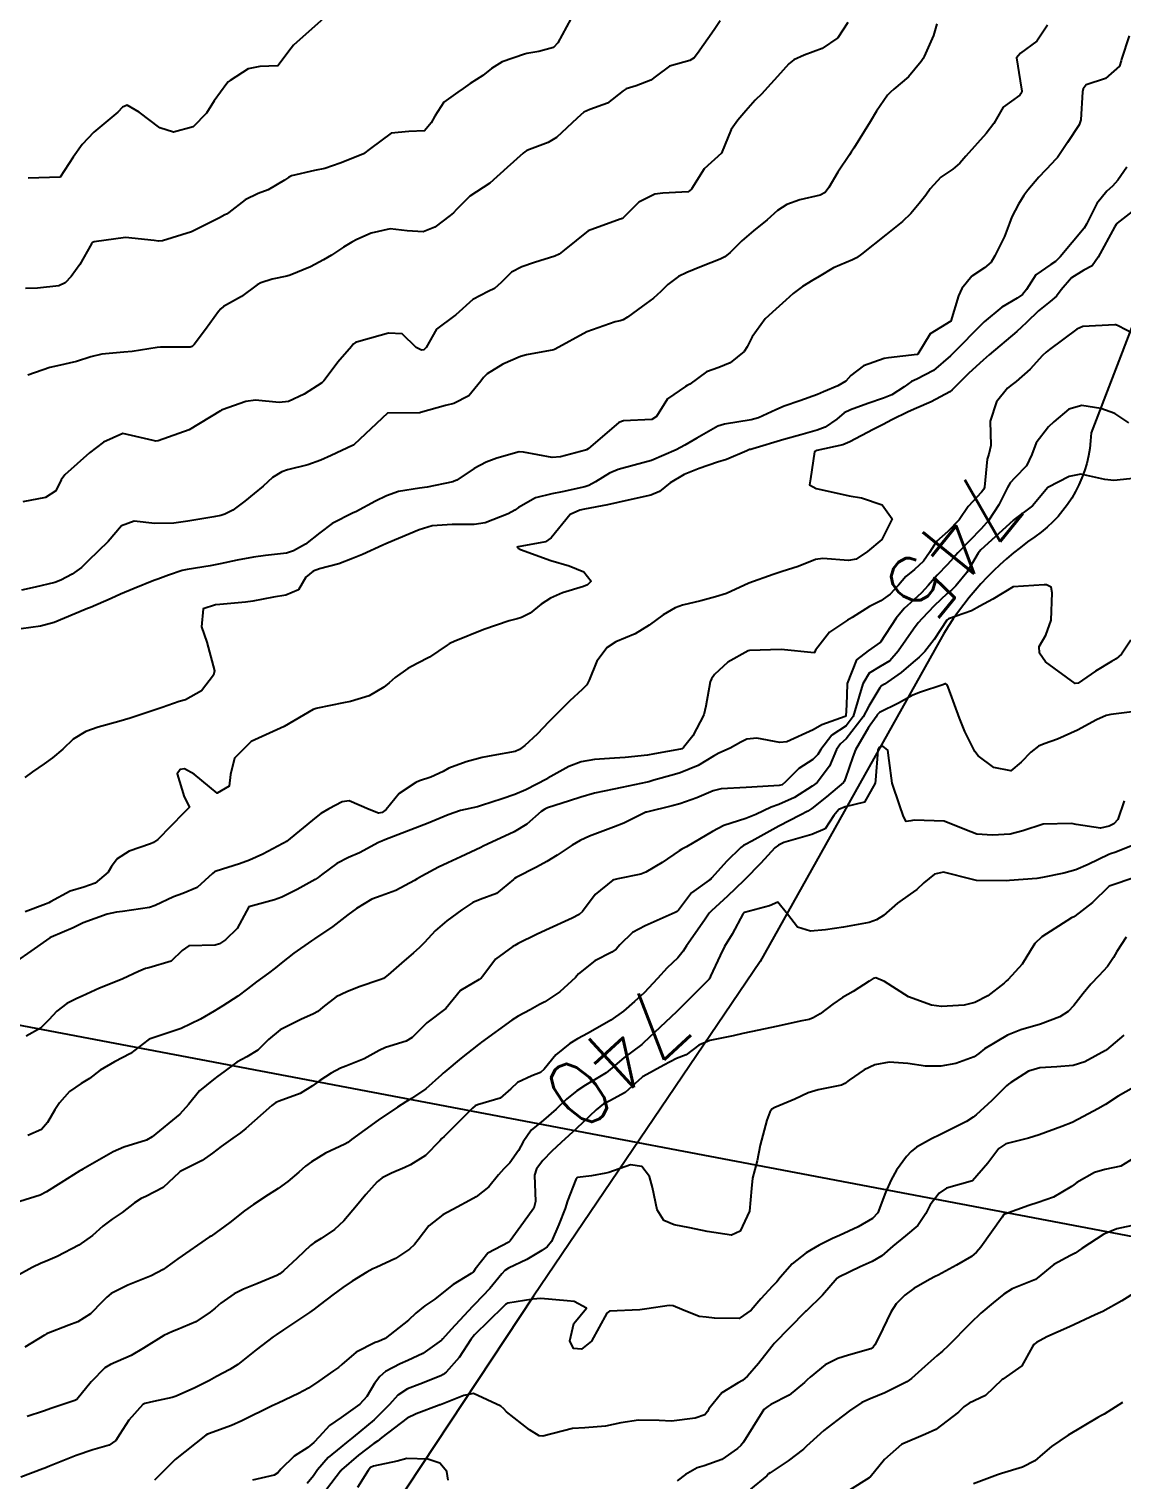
# Model space of a CAD drawing. Header units: metres. Extents: x 318500 to 325275, y 7408834 to 7428799.
# Drawn here: x 319879.1 to 319945.3, y 7411871.8 to 7411959.6 of the extents above; entities that cross this region are included whole.
import ezdxf
from ezdxf.enums import TextEntityAlignment as Align

# ---------------------------------------------------------------- set-up
doc = ezdxf.new("R2010")
doc.units = ezdxf.units.M
doc.header["$MEASUREMENT"] = 0
doc.linetypes.add('CONTINUO', pattern=[0])
for name, color, linetype in [('Cotas', 45, 'Continuous'), ('Curvas de Nivel 1m', 11, 'Continuous'), ('Curvas de Nivel 5m', 15, 'Continuous'), ('TEXTO', 45, 'Continuous'), ('Vias Secundárias', 230, 'Continuous')]:
    doc.layers.add(name, color=color, linetype=linetype)
doc.styles.add('Style-STANDARD', font='STANDARD.shx')

msp = doc.modelspace()

# ---------------------------------------------------------------- linework, layer by layer
at = {"layer": 'Curvas de Nivel 1m', "flags": 128}
for points, elevation in [([(319934.069, 7411959.921), (319933.865, 7411959.201), (319933.312, 7411957.928), (319933.248, 7411957.809), (319933.125, 7411957.626), (319932.354, 7411956.698), (319931.477, 7411955.954), (319931.271, 7411955.784), (319931.094, 7411955.592), (319930.425, 7411954.625), (319930.047, 7411953.975), (319929.054, 7411952.389), (319928.892, 7411952.152), (319928.78, 7411951.993), (319928.09, 7411950.944), (319927.532, 7411950.005), (319927.307, 7411949.716), (319927.013, 7411949.543), (319925.782, 7411949.255), (319925.004, 7411948.977), (319924.431, 7411948.616), (319923.802, 7411948.058), (319922.983, 7411947.389), (319922.269, 7411946.786), (319921.565, 7411946.084), (319921.238, 7411945.815), (319920.964, 7411945.679), (319919.831, 7411945.232), (319918.951, 7411944.873), (319918.444, 7411944.631), (319917.79, 7411944.137), (319917.364, 7411943.713), (319916.927, 7411943.307), (319916.257, 7411942.819), (319915.362, 7411942.165), (319915.084, 7411941.992), (319914.908, 7411941.936), (319914.611, 7411941.879), (319912.901, 7411941.283), (319910.967, 7411940.229), (319910.921, 7411940.199), (319910.889, 7411940.181), (319909.249, 7411939.882), (319908.883, 7411939.786), (319907.816, 7411939.326), (319906.867, 7411938.725), (319906.633, 7411938.513), (319906.468, 7411938.286), (319905.744, 7411937.399), (319904.84, 7411936.944), (319904.34, 7411936.812), (319902.831, 7411936.383), (319902.788, 7411936.373), (319900.83, 7411936.36), (319898.811, 7411934.448), (319898.777, 7411934.424), (319898.709, 7411934.391), (319897.414, 7411933.791), (319896.797, 7411933.511), (319895.999, 7411933.215), (319894.787, 7411932.912), (319894.429, 7411932.801), (319893.873, 7411932.454), (319893.296, 7411931.938), (319892.765, 7411931.492), (319892.2, 7411931.034), (319891.471, 7411930.483), (319890.994, 7411930.241), (319890.747, 7411930.161), (319890.317, 7411930.068), (319888.743, 7411929.817), (319887.902, 7411929.693), (319886.741, 7411929.676), (319885.499, 7411929.806), (319884.74, 7411929.527), (319883.917, 7411928.582), (319883.313, 7411927.999), (319882.712, 7411927.421), (319882.304, 7411927.009), (319881.742, 7411926.614), (319881.067, 7411926.252), (319880.692, 7411926.093), (319879.5, 7411925.83), (319878.685, 7411925.64)], 751), ([(319928.68, 7411959.995), (319928.075, 7411959.066), (319927.134, 7411958.431), (319926.042, 7411958.026), (319925.415, 7411957.746), (319925.122, 7411957.501), (319924.428, 7411956.733), (319923.827, 7411956.059), (319923.48, 7411955.678), (319923.088, 7411955.293), (319922.512, 7411954.642), (319922.022, 7411954.08), (319921.629, 7411953.519), (319921.05, 7411952.09), (319920.001, 7411951.14), (319919.343, 7411950.115), (319919.225, 7411949.909), (319919.014, 7411949.753), (319917.482, 7411949.674), (319917.012, 7411949.61), (319916.041, 7411949.123), (319915.081, 7411948.169), (319915.025, 7411948.135), (319914.989, 7411948.12), (319914.916, 7411948.098), (319912.982, 7411947.384), (319911.513, 7411946.222), (319911.219, 7411945.973), (319910.964, 7411945.852), (319909.731, 7411945.469), (319908.954, 7411945.201), (319908.332, 7411944.877), (319907.716, 7411944.268), (319907.307, 7411943.902), (319906.931, 7411943.709), (319905.99, 7411943.228), (319904.967, 7411942.309), (319904.91, 7411942.264), (319903.791, 7411941.431), (319903.162, 7411940.327), (319903.03, 7411940.187), (319902.888, 7411940.17), (319902.569, 7411940.335), (319901.709, 7411941.159), (319900.898, 7411941.193), (319899.245, 7411940.736), (319898.892, 7411940.619), (319898.762, 7411940.521), (319898.646, 7411940.392), (319897.829, 7411939.447), (319897.051, 7411938.408), (319896.969, 7411938.299), (319896.857, 7411938.19), (319895.778, 7411937.494), (319894.839, 7411937.062), (319894.284, 7411937.003), (319892.84, 7411937.13), (319892.248, 7411937.067), (319890.831, 7411936.547), (319890.793, 7411936.528), (319890.732, 7411936.491), (319888.818, 7411935.335), (319886.945, 7411934.682), (319886.811, 7411934.657), (319886.659, 7411934.704), (319884.816, 7411935.125), (319883.64, 7411934.588), (319882.8, 7411933.955), (319881.299, 7411932.622), (319881.092, 7411932.308), (319880.765, 7411931.659), (319880.14, 7411931.255), (319878.755, 7411930.981)], 752), ([(319911.929, 7411960.218), (319911.135, 7411958.759), (319910.883, 7411958.482), (319909.981, 7411958.241), (319909.261, 7411958.116), (319909.128, 7411958.088), (319907.767, 7411957.624), (319907.114, 7411957.211), (319906.599, 7411956.796), (319905.822, 7411956.299), (319905.4, 7411956.001), (319905.092, 7411955.787), (319904.229, 7411955.173), (319903.691, 7411954.324), (319903.468, 7411953.924), (319903.061, 7411953.437), (319902.12, 7411953.404), (319901.059, 7411953.299), (319899.804, 7411952.379), (319899.373, 7411952.057), (319899.043, 7411951.905), (319897.956, 7411951.481), (319897.031, 7411951.163), (319896.406, 7411951.043), (319895.024, 7411950.713), (319894.844, 7411950.621), (319894.596, 7411950.446), (319893.606, 7411949.867), (319893.008, 7411949.645), (319892.225, 7411949.254), (319891.238, 7411948.488), (319891.083, 7411948.395), (319890.989, 7411948.354), (319890.663, 7411948.171), (319888.978, 7411947.335), (319887.206, 7411946.78), (319886.972, 7411946.763), (319886.718, 7411946.807), (319884.974, 7411946.991), (319883.084, 7411946.712), (319882.971, 7411946.671), (319882.92, 7411946.601), (319882.213, 7411945.349), (319881.693, 7411944.619), (319881.321, 7411944.237), (319880.932, 7411944.064), (319879.655, 7411943.917), (319878.929, 7411943.891)], 754), ([(319920.965, 7411960.093), (319920.6, 7411959.554), (319919.598, 7411958.113), (319919.387, 7411957.855), (319919.124, 7411957.701), (319917.897, 7411957.36), (319917.109, 7411956.771), (319916.762, 7411956.496), (319915.87, 7411956.162), (319915.282, 7411955.983), (319915.095, 7411955.856), (319914.147, 7411955.121), (319913.078, 7411954.732), (319912.713, 7411954.568), (319912.31, 7411954.211), (319911.058, 7411953.028), (319910.559, 7411952.73), (319909.267, 7411952.248), (319909.13, 7411952.168), (319909.048, 7411952.089), (319908.079, 7411951.22), (319907.02, 7411950.28), (319905.816, 7411949.489), (319904.995, 7411948.675), (319904.821, 7411948.483), (319904.628, 7411948.314), (319903.7, 7411947.605), (319902.98, 7411947.322), (319902.026, 7411947.39), (319900.981, 7411947.498), (319899.843, 7411947.241), (319898.975, 7411946.863), (319898.662, 7411946.704), (319898.174, 7411946.398), (319897.45, 7411945.918), (319896.958, 7411945.636), (319896.16, 7411945.213), (319894.944, 7411944.706), (319894.735, 7411944.652), (319893.851, 7411944.456), (319893.157, 7411944.246), (319892.935, 7411944.117), (319891.992, 7411943.411), (319890.915, 7411942.809), (319890.736, 7411942.669), (319890.594, 7411942.495), (319889.81, 7411941.417), (319889.135, 7411940.516), (319889.013, 7411940.393), (319888.887, 7411940.338), (319887.093, 7411940.341), (319886.887, 7411940.326), (319885.374, 7411940.074), (319884.882, 7411940.041), (319883.551, 7411939.918), (319882.877, 7411939.755), (319882.012, 7411939.474), (319880.869, 7411939.21), (319880.39, 7411939.112), (319879.066, 7411938.648)], 753), ([(319945.716, 7411959.192), (319945.244, 7411957.769), (319945.221, 7411957.676), (319945.124, 7411957.354), (319944.287, 7411956.608), (319943.106, 7411956.233), (319942.925, 7411955.981), (319942.889, 7411955.803), (319942.777, 7411954.102), (319942.684, 7411953.806), (319941.982, 7411952.739), (319941.367, 7411951.825), (319941.219, 7411951.655), (319941.045, 7411951.481), (319940.245, 7411950.625), (319939.586, 7411949.844), (319939.346, 7411949.516), (319939.007, 7411949.003), (319938.612, 7411948.239), (319938.478, 7411947.858), (319938.157, 7411947.037), (319937.588, 7411945.871), (319937.355, 7411945.483), (319936.959, 7411945.142), (319936.192, 7411944.651), (319935.592, 7411943.9), (319935.375, 7411943.462), (319934.922, 7411941.91), (319933.671, 7411941.153), (319932.924, 7411939.93), (319932.909, 7411939.911), (319932.89, 7411939.904), (319931.138, 7411939.705), (319930.885, 7411939.654), (319929.633, 7411939.224), (319928.87, 7411938.634), (319928.572, 7411938.286), (319928.079, 7411937.998), (319927.22, 7411937.641), (319926.852, 7411937.49), (319925.777, 7411937.095), (319924.841, 7411936.778), (319924.327, 7411936.558), (319923.287, 7411936.063), (319922.829, 7411935.945), (319921.219, 7411935.693), (319920.825, 7411935.558), (319919.541, 7411934.833), (319918.813, 7411934.416), (319918.296, 7411934.128), (319916.8, 7411933.492), (319915.762, 7411933.194), (319914.791, 7411932.936), (319914.254, 7411932.712), (319913.421, 7411932.19), (319913.004, 7411931.969), (319912.776, 7411931.902), (319911.403, 7411931.588), (319910.769, 7411931.471), (319909.78, 7411931.224), (319908.756, 7411930.65), (319908.525, 7411930.482), (319908.135, 7411930.259), (319906.744, 7411929.717), (319906.065, 7411929.612), (319904.743, 7411929.619), (319903.531, 7411929.533), (319902.74, 7411929.299), (319900.873, 7411928.5), (319900.731, 7411928.443), (319900.55, 7411928.363), (319899.307, 7411927.795), (319898.717, 7411927.546), (319897.885, 7411927.225), (319896.708, 7411926.926), (319896.326, 7411926.795), (319895.886, 7411926.422), (319895.451, 7411925.666), (319894.683, 7411925.331), (319893.926, 7411925.207), (319892.678, 7411924.979), (319892.235, 7411924.917), (319890.674, 7411924.772), (319890.424, 7411924.744), (319889.671, 7411924.505), (319889.567, 7411923.415), (319889.904, 7411922.501), (319890.356, 7411920.762), (319890.307, 7411920.495), (319889.569, 7411919.542), (319888.597, 7411919.008), (319888.226, 7411918.895), (319887.197, 7411918.541), (319886.588, 7411918.326), (319885.263, 7411917.884), (319884.581, 7411917.683), (319883.327, 7411917.338), (319882.575, 7411917.082), (319881.803, 7411916.612), (319881.175, 7411916.006), (319880.553, 7411915.487), (319880.053, 7411915.127), (319879.355, 7411914.642), (319878.875, 7411914.307)], 749), ([(319945.577, 7411951.23), (319945.03, 7411950.448), (319944.706, 7411950.093), (319944.361, 7411949.78), (319943.748, 7411949.05), (319943.131, 7411947.798), (319942.987, 7411947.539), (319941.54, 7411945.821), (319941.252, 7411945.54), (319940.963, 7411945.343), (319940.068, 7411944.724), (319939.496, 7411943.844), (319939.255, 7411943.527), (319938.932, 7411943.306), (319938.011, 7411942.776), (319936.933, 7411941.88), (319936.91, 7411941.854), (319934.973, 7411939.909), (319934.934, 7411939.865), (319934.889, 7411939.826), (319933.86, 7411938.936), (319932.867, 7411938.406), (319932.541, 7411938.259), (319932.086, 7411937.942), (319931.343, 7411937.463), (319930.849, 7411937.256), (319929.889, 7411936.93), (319928.838, 7411936.547), (319928.467, 7411936.363), (319928.012, 7411935.998), (319927.318, 7411935.513), (319926.823, 7411935.321), (319925.839, 7411935.044), (319924.817, 7411934.761), (319922.939, 7411934.196), (319922.811, 7411934.162), (319922.739, 7411934.143), (319922.571, 7411934.072), (319921.338, 7411933.548), (319920.799, 7411933.378), (319919.699, 7411933.011), (319918.788, 7411932.634), (319917.935, 7411932.133), (319917.296, 7411931.618), (319916.769, 7411931.387), (319915.765, 7411931.16), (319914.762, 7411930.953), (319914.136, 7411930.803), (319912.755, 7411930.542), (319912.477, 7411930.481), (319911.882, 7411930.213), (319910.736, 7411928.807), (319910.397, 7411928.57), (319908.73, 7411928.266), (319908.674, 7411928.251), (319908.729, 7411928.176), (319908.87, 7411928.107), (319910.718, 7411927.443), (319911.815, 7411927.112), (319912.708, 7411926.751), (319913.154, 7411926.193), (319912.937, 7411925.956), (319912.695, 7411925.855), (319911.429, 7411925.479), (319910.684, 7411925.154), (319910.128, 7411924.786), (319909.453, 7411924.242), (319908.931, 7411923.984), (319908.667, 7411923.91), (319908.184, 7411923.776), (319906.66, 7411923.266), (319904.873, 7411922.528), (319904.651, 7411922.43), (319904.569, 7411922.392), (319904.448, 7411922.312), (319903.372, 7411921.589), (319902.633, 7411921.195), (319902.07, 7411920.897), (319901.298, 7411920.35), (319900.934, 7411920.037), (319900.611, 7411919.766), (319899.727, 7411919.249), (319898.598, 7411918.904), (319898.177, 7411918.813), (319896.591, 7411918.502), (319896.518, 7411918.484), (319896.337, 7411918.414), (319894.579, 7411917.39), (319892.57, 7411916.47), (319891.571, 7411915.464), (319891.324, 7411914.482), (319891.241, 7411913.771), (319890.523, 7411913.353), (319889.126, 7411914.511), (319888.545, 7411914.834), (319888.277, 7411914.791), (319888.096, 7411914.527), (319888.519, 7411913.132), (319888.843, 7411912.515), (319888.506, 7411912.16), (319886.93, 7411910.543), (319886.674, 7411910.36), (319886.486, 7411910.289), (319885.196, 7411909.846), (319884.472, 7411909.383), (319884.122, 7411908.918), (319883.923, 7411908.578), (319883.137, 7411907.902), (319882.446, 7411907.671), (319881.628, 7411907.427), (319880.432, 7411906.767), (319880.344, 7411906.718), (319880.132, 7411906.633), (319878.904, 7411906.163)], 748), ([(319946.07, 7411948.694), (319944.991, 7411947.853), (319944.944, 7411947.817), (319944.916, 7411947.771), (319944.816, 7411947.6), (319943.844, 7411945.787), (319943.479, 7411945.276), (319942.958, 7411944.997), (319942.217, 7411944.545), (319941.599, 7411943.82), (319941.32, 7411943.438), (319940.929, 7411943.106), (319940.219, 7411942.539), (319939.497, 7411941.844), (319939.201, 7411941.553), (319938.905, 7411941.303), (319937.229, 7411939.875), (319937.053, 7411939.712), (319936.885, 7411939.566), (319935.998, 7411938.768), (319935.15, 7411937.906), (319935.008, 7411937.757), (319934.856, 7411937.641), (319933.738, 7411937.03), (319932.841, 7411936.651), (319932.336, 7411936.439), (319931.346, 7411935.952), (319930.827, 7411935.67), (319930.224, 7411935.369), (319928.816, 7411934.608), (319928.378, 7411934.43), (319926.811, 7411934.084), (319926.673, 7411934.012), (319926.429, 7411932.372), (319926.366, 7411932.016), (319926.777, 7411931.798), (319927.046, 7411931.738), (319928.771, 7411931.358), (319929.521, 7411931.227), (319930.763, 7411930.797), (319931.373, 7411929.951), (319930.737, 7411928.7), (319929.87, 7411927.973), (319929.185, 7411927.522), (319928.722, 7411927.432), (319927.166, 7411927.563), (319926.722, 7411927.488), (319925.68, 7411927.061), (319924.711, 7411926.767), (319924.175, 7411926.581), (319922.7, 7411926.07), (319921.337, 7411925.437), (319920.687, 7411925.233), (319919.784, 7411925.003), (319918.679, 7411924.723), (319918.242, 7411924.561), (319917.514, 7411924.137), (319916.664, 7411923.519), (319915.813, 7411923.004), (319914.653, 7411922.508), (319914.118, 7411922.178), (319913.487, 7411921.337), (319913.038, 7411920.194), (319912.901, 7411919.91), (319912.611, 7411919.631), (319911.864, 7411918.948), (319911.134, 7411918.222), (319910.584, 7411917.665), (319909.885, 7411916.929), (319909.137, 7411916.244), (319908.813, 7411916), (319908.564, 7411915.881), (319907.194, 7411915.637), (319906.558, 7411915.508), (319905.596, 7411915.253), (319904.548, 7411914.864), (319904.189, 7411914.67), (319903.454, 7411914.321), (319902.774, 7411914.09), (319902.535, 7411913.998), (319901.539, 7411913.33), (319900.749, 7411912.356), (319900.508, 7411912.188), (319900.292, 7411912.147), (319899.724, 7411912.372), (319898.518, 7411912.896), (319898.086, 7411912.824), (319897.282, 7411912.402), (319896.797, 7411912.117), (319896.505, 7411911.893), (319894.719, 7411910.437), (319894.577, 7411910.351), (319894.488, 7411910.303), (319893.277, 7411909.659), (319892.472, 7411909.299), (319891.867, 7411909.078), (319890.462, 7411908.639), (319890.358, 7411908.595), (319890.23, 7411908.493), (319889.32, 7411907.634), (319888.441, 7411907.278), (319887.881, 7411907.086), (319886.778, 7411906.545), (319886.429, 7411906.429), (319884.799, 7411906.193), (319884.426, 7411906.145), (319883.871, 7411906.028), (319882.413, 7411905.496), (319881.812, 7411905.206), (319880.479, 7411904.629), (319880.4, 7411904.592), (319879.249, 7411903.784), (319878.385, 7411903.178)], 747), ([(319946.899, 7411940.665), (319945.048, 7411941.63), (319944.909, 7411941.695), (319944.842, 7411941.704), (319942.908, 7411941.592), (319942.543, 7411941.442), (319940.894, 7411940.211), (319940.685, 7411940.039), (319940.475, 7411939.834), (319939.71, 7411939.009), (319938.866, 7411938.277), (319938.629, 7411938.088), (319938.356, 7411937.858), (319937.678, 7411937.037), (319937.304, 7411935.873), (319937.342, 7411934.399), (319937.209, 7411933.874), (319937.121, 7411933.56), (319936.949, 7411931.877), (319936.907, 7411931.749), (319936.775, 7411931.566), (319935.96, 7411930.694), (319935.433, 7411929.9), (319934.743, 7411929.184), (319934.059, 7411928.594), (319933.626, 7411927.921), (319933.257, 7411927.39), (319932.714, 7411926.882), (319932.19, 7411926.456), (319931.749, 7411925.944), (319931.247, 7411925.397), (319930.686, 7411924.994), (319929.994, 7411924.657), (319928.939, 7411923.986), (319928.668, 7411923.817), (319927.574, 7411923.088), (319926.737, 7411922.009), (319926.71, 7411921.948), (319926.648, 7411921.851), (319924.65, 7411922.04), (319922.726, 7411921.992), (319922.649, 7411921.972), (319921.433, 7411921.287), (319920.627, 7411920.53), (319920.443, 7411920.272), (319920.357, 7411920.094), (319920.086, 7411918.609), (319919.977, 7411918.099), (319919.3, 7411916.832), (319918.735, 7411916.118), (319918.648, 7411916.04), (319918.568, 7411916.01), (319916.983, 7411915.725), (319916.563, 7411915.662), (319915.203, 7411915.521), (319914.559, 7411915.467), (319913.363, 7411915.383), (319912.556, 7411915.246), (319911.8, 7411914.963), (319910.54, 7411914.26), (319910.524, 7411914.246), (319910.494, 7411914.23), (319909.209, 7411913.564), (319908.525, 7411913.263), (319907.772, 7411913.011), (319906.515, 7411912.597), (319906.27, 7411912.528), (319905.241, 7411912.299), (319904.507, 7411912.048), (319903.297, 7411911.527), (319902.499, 7411911.226), (319900.664, 7411910.53), (319900.491, 7411910.456), (319900.283, 7411910.363), (319899.126, 7411909.735), (319898.476, 7411909.467), (319897.764, 7411909.104), (319896.831, 7411908.406), (319896.627, 7411908.239), (319896.456, 7411908.121), (319895.36, 7411907.513), (319894.439, 7411907.06), (319893.988, 7411906.895), (319892.43, 7411906.47), (319891.724, 7411905.169), (319891.017, 7411904.484), (319890.654, 7411904.24), (319890.405, 7411904.159), (319888.814, 7411904.104), (319888.4, 7411903.833), (319887.737, 7411903.182), (319886.384, 7411902.789), (319886.191, 7411902.744), (319885.76, 7411902.556), (319884.823, 7411902.115), (319884.37, 7411901.929), (319883.399, 7411901.55), (319882.357, 7411901.076), (319882.036, 7411900.923), (319881.435, 7411900.614), (319880.813, 7411900.153), (319880.335, 7411899.636), (319879.833, 7411899.129), (319878.963, 7411898.644)], 746), ([(319946.127, 7411932.42), (319944.788, 7411932.278), (319944.228, 7411932.339), (319942.793, 7411932.667), (319942.08, 7411932.522), (319940.78, 7411931.858), (319939.858, 7411930.745), (319938.751, 7411929.912), (319938.723, 7411929.878), (319938.698, 7411929.851), (319936.732, 7411928.087), (319936.568, 7411927.882), (319935.888, 7411926.716), (319935.23, 7411925.902), (319934.955, 7411925.647), (319934.693, 7411925.431), (319933.901, 7411924.699), (319933.177, 7411923.925), (319932.942, 7411923.652), (319932.663, 7411923.278), (319931.74, 7411921.944), (319931.23, 7411921.362), (319930.636, 7411921.014), (319929.983, 7411920.617), (319929.595, 7411919.975), (319929.363, 7411919.224), (319929.008, 7411917.984), (319928.584, 7411917.43), (319927.722, 7411916.855), (319927.042, 7411916.005), (319926.877, 7411915.695), (319926.561, 7411915.385), (319925.723, 7411914.852), (319924.918, 7411914.034), (319924.713, 7411913.862), (319924.537, 7411913.811), (319922.881, 7411913.719), (319922.534, 7411913.692), (319921.012, 7411913.606), (319920.531, 7411913.502), (319919.552, 7411913.077), (319918.519, 7411912.708), (319918.063, 7411912.581), (319916.511, 7411912.207), (319916.468, 7411912.193), (319916.341, 7411912.152), (319915.125, 7411911.542), (319914.501, 7411911.29), (319913.048, 7411910.744), (319912.493, 7411910.494), (319912.012, 7411910.207), (319911.1, 7411909.601), (319910.475, 7411909.215), (319909.841, 7411908.865), (319908.612, 7411908.248), (319908.518, 7411908.19), (319908.458, 7411908.127), (319907.426, 7411907.284), (319906.439, 7411906.911), (319905.991, 7411906.733), (319905.322, 7411906.297), (319904.423, 7411905.621), (319903.717, 7411905.017), (319903.073, 7411904.323), (319902.747, 7411903.984), (319902.4, 7411903.683), (319901.678, 7411903.054), (319900.867, 7411902.353), (319900.591, 7411902.143), (319900.375, 7411902.055), (319899.122, 7411901.626), (319898.364, 7411901.335), (319897.721, 7411901.035), (319896.921, 7411900.404), (319896.617, 7411900.138), (319896.346, 7411899.99), (319895.58, 7411899.659), (319894.336, 7411899.019), (319893.632, 7411898.45), (319892.973, 7411897.808), (319892.314, 7411897.388), (319891.719, 7411897.065), (319890.924, 7411896.484), (319890.568, 7411896.215), (319890.293, 7411896.032), (319889.458, 7411895.327), (319888.786, 7411894.512), (319888.264, 7411893.926), (319886.585, 7411892.545), (319886.238, 7411892.357), (319884.879, 7411891.918), (319884.231, 7411891.653), (319882.388, 7411890.597), (319882.288, 7411890.53), (319882.218, 7411890.487), (319881.055, 7411889.769), (319880.199, 7411889.219), (319879.802, 7411889.028), (319878.583, 7411888.646)], 744), ([(319945.811, 7411922.606), (319945.245, 7411921.764), (319944.932, 7411921.481), (319944.643, 7411921.322), (319943.683, 7411920.735), (319942.623, 7411920.01), (319942.445, 7411919.98), (319940.642, 7411921.297), (319940.278, 7411921.834), (319940.255, 7411922.233), (319940.661, 7411922.92), (319940.99, 7411923.825), (319941.045, 7411925.475), (319940.991, 7411925.826), (319940.702, 7411925.955), (319940.575, 7411925.958), (319938.7, 7411925.85), (319937.463, 7411925.094), (319936.682, 7411924.675), (319936.171, 7411924.394), (319934.781, 7411923.908), (319934.669, 7411923.823), (319933.919, 7411922.656), (319933.347, 7411921.923), (319932.996, 7411921.575), (319932.64, 7411921.281), (319931.908, 7411920.664), (319930.903, 7411919.956), (319930.729, 7411919.848), (319930.617, 7411919.731), (319929.951, 7411918.619), (319929.622, 7411917.975), (319928.576, 7411916.632), (319928.235, 7411916.331), (319928, 7411915.996), (319927.576, 7411914.978), (319926.821, 7411914.007), (319926.671, 7411913.876), (319926.536, 7411913.772), (319925.466, 7411913.086), (319924.519, 7411912.67), (319924.052, 7411912.512), (319923.11, 7411912.061), (319922.508, 7411911.822), (319921.185, 7411911.402), (319920.499, 7411911.04), (319918.925, 7411910.113), (319918.645, 7411909.96), (319918.486, 7411909.865), (319917.446, 7411909.165), (319916.466, 7411908.566), (319916.168, 7411908.449), (319914.761, 7411908.167), (319914.518, 7411908.111), (319914.459, 7411908.091), (319913.404, 7411907.227), (319912.628, 7411906.197), (319912.428, 7411906.017), (319912.003, 7411905.783), (319910.418, 7411905.07), (319909.847, 7411904.805), (319908.744, 7411904.247), (319908.525, 7411904.132), (319908.407, 7411904.065), (319907.363, 7411903.298), (319906.595, 7411902.277), (319906.501, 7411902.155), (319906.377, 7411902.075), (319905.251, 7411901.412), (319904.35, 7411900.31), (319903.216, 7411899.447), (319902.332, 7411898.561), (319901.962, 7411898.336), (319900.715, 7411897.963), (319900.321, 7411897.781), (319899.412, 7411897.275), (319898.307, 7411896.834), (319897.99, 7411896.708), (319897.421, 7411896.399), (319896.736, 7411895.963), (319896.288, 7411895.636), (319895.535, 7411895.168), (319894.274, 7411894.721), (319894.078, 7411894.638), (319893.833, 7411894.447), (319892.256, 7411893.049), (319891.928, 7411892.798), (319891.472, 7411892.478), (319890.758, 7411891.969), (319890.236, 7411891.567), (319889.61, 7411891.119), (319888.396, 7411890.517), (319888.282, 7411890.456), (319888.218, 7411890.397), (319887.253, 7411889.485), (319886.196, 7411888.934), (319885.928, 7411888.819), (319885.515, 7411888.557), (319884.768, 7411887.978), (319884.175, 7411887.572), (319883.607, 7411887.14), (319882.982, 7411886.588), (319882.154, 7411886.002), (319880.838, 7411885.311), (319880.144, 7411885.016), (319879.869, 7411884.906), (319879.335, 7411884.638), (319878.563, 7411884.216)], 743), ([(319946.06, 7411918.294), (319944.595, 7411918.123), (319944.317, 7411918.051), (319943.731, 7411917.783), (319942.584, 7411917.158), (319941.377, 7411916.617), (319940.575, 7411916.342), (319940.214, 7411916.194), (319939.754, 7411915.838), (319939.184, 7411915.22), (319938.553, 7411914.708), (319937.524, 7411914.897), (319936.566, 7411915.611), (319936.362, 7411915.883), (319935.772, 7411917.083), (319935.452, 7411917.897), (319934.757, 7411919.768), (319934.699, 7411919.909), (319934.621, 7411919.974), (319934.566, 7411919.965), (319934.441, 7411919.912), (319933.079, 7411919.459), (319932.61, 7411919.278), (319931.752, 7411918.794), (319930.594, 7411918.239), (319930.466, 7411918.087), (319930.393, 7411917.963), (319929.945, 7411917.331), (319929.155, 7411915.981), (319928.993, 7411915.554), (319928.544, 7411914.257), (319928.473, 7411914.059), (319928.425, 7411913.991), (319927.4, 7411913.129), (319926.516, 7411912.424), (319926.266, 7411912.262), (319925.798, 7411912.021), (319924.503, 7411911.357), (319922.874, 7411910.445), (319922.492, 7411910.254), (319922.367, 7411910.195), (319922.21, 7411910.073), (319921.346, 7411909.212), (319920.462, 7411908.22), (319920.395, 7411908.157), (319920.285, 7411908.093), (319919.231, 7411907.326), (319918.432, 7411906.27), (319918.362, 7411906.19), (319918.231, 7411906.123), (319916.422, 7411905.331), (319915.662, 7411904.913), (319914.894, 7411904.165), (319914.665, 7411903.909), (319914.403, 7411903.72), (319913.379, 7411903.201), (319912.383, 7411902.426), (319912.281, 7411902.302), (319912.202, 7411902.203), (319911.254, 7411901.329), (319910.357, 7411900.727), (319910.032, 7411900.556), (319909.463, 7411900.239), (319908.739, 7411899.853), (319908.344, 7411899.616), (319906.512, 7411898.277), (319906.41, 7411898.197), (319906.328, 7411898.133), (319905.295, 7411897.315), (319904.303, 7411896.494), (319904.207, 7411896.406), (319904.105, 7411896.312), (319903.142, 7411895.466), (319902.278, 7411894.865), (319901.942, 7411894.668), (319901.431, 7411894.343), (319900.262, 7411893.552), (319898.642, 7411892.384), (319898.425, 7411892.209), (319898.246, 7411892.103), (319897.076, 7411891.563), (319896.23, 7411891.045), (319895.868, 7411890.773), (319895.474, 7411890.421), (319894.801, 7411889.841), (319894.205, 7411889.416), (319893.611, 7411889.037), (319892.727, 7411888.462), (319892.186, 7411888.066), (319891.293, 7411887.365), (319890.161, 7411886.541), (319890.128, 7411886.523), (319890.056, 7411886.492), (319888.146, 7411885.164), (319887.263, 7411884.533), (319886.536, 7411884.142), (319886.131, 7411883.979), (319885.113, 7411883.573), (319884.117, 7411883.063), (319883.841, 7411882.847), (319883.587, 7411882.578), (319882.854, 7411881.833), (319882.091, 7411881.357), (319881.541, 7411881.156), (319880.195, 7411880.628), (319880.079, 7411880.558), (319878.888, 7411879.825)], 742), ([(319945.406, 7411912.882), (319945.025, 7411911.765), (319944.784, 7411911.49), (319944.506, 7411911.353), (319943.968, 7411911.241), (319942.507, 7411911.458), (319942.215, 7411911.512), (319940.506, 7411911.471), (319939.269, 7411911.075), (319938.5, 7411910.879), (319937.434, 7411910.801), (319936.5, 7411910.866), (319935.765, 7411911.154), (319934.507, 7411911.656), (319932.708, 7411911.728), (319932.507, 7411911.678), (319932.214, 7411911.641), (319932.051, 7411911.937), (319931.814, 7411912.647), (319931.368, 7411913.948), (319931.188, 7411915.323), (319931.114, 7411915.952), (319930.813, 7411916.197), (319930.571, 7411916.096), (319930.506, 7411915.961), (319930.367, 7411914.138), (319930.346, 7411913.963), (319929.688, 7411912.808), (319928.518, 7411912.532), (319928.139, 7411912.37), (319927.832, 7411911.997), (319927.306, 7411911.198), (319926.498, 7411910.852), (319924.819, 7411910.361), (319924.492, 7411910.207), (319924.263, 7411910.043), (319923.413, 7411909.118), (319922.461, 7411908.133), (319922.427, 7411908.104), (319922.399, 7411908.071), (319921.403, 7411907.123), (319920.432, 7411906.226), (319920.362, 7411906.16), (319920.304, 7411906.092), (319920.004, 7411905.674), (319918.924, 7411904.112), (319918.726, 7411903.795), (319918.399, 7411903.38), (319917.748, 7411902.771), (319917.166, 7411902.138), (319916.367, 7411901.278), (319915.778, 7411900.736), (319915.102, 7411900.162), (319914.344, 7411899.609), (319912.981, 7411898.835), (319912.333, 7411898.484), (319911.868, 7411898.207), (319911.023, 7411897.516), (319910.306, 7411896.653), (319910.084, 7411896.451), (319909.557, 7411896.237), (319908.699, 7411895.841), (319908.288, 7411895.449), (319907.64, 7411894.899), (319906.273, 7411894.493), (319906.134, 7411894.42), (319905.982, 7411894.284), (319904.253, 7411892.571), (319904.117, 7411892.445), (319903.995, 7411892.313), (319903.135, 7411891.423), (319902.228, 7411890.852), (319901.869, 7411890.692), (319901.066, 7411890.347), (319900.505, 7411890.067), (319900.212, 7411889.832), (319899.514, 7411889.057), (319898.951, 7411888.379), (319898.181, 7411887.468), (319897.625, 7411886.946), (319896.822, 7411886.403), (319896.413, 7411886.161), (319896.163, 7411885.971), (319895.36, 7411885.213), (319894.529, 7411884.434), (319894.314, 7411884.261), (319894.136, 7411884.169), (319892.932, 7411883.654), (319892.123, 7411883.329), (319891.543, 7411883.052), (319890.744, 7411882.484), (319890.403, 7411882.191), (319890.102, 7411881.935), (319889.239, 7411881.357), (319888.085, 7411880.881), (319887.827, 7411880.78), (319887.292, 7411880.532), (319886.072, 7411879.765), (319885.314, 7411879.311), (319884.062, 7411878.773), (319883.728, 7411878.575), (319882.903, 7411877.732), (319882.031, 7411876.664), (319881.996, 7411876.635), (319881.914, 7411876.602), (319880.524, 7411876.121), (319880.02, 7411875.94), (319879.022, 7411875.633)], 741), ([(319945.999, 7411908.223), (319944.611, 7411907.768), (319944.504, 7411907.725), (319944.459, 7411907.685), (319943.497, 7411906.731), (319942.432, 7411905.903), (319942.365, 7411905.867), (319942.223, 7411905.803), (319940.418, 7411904.649), (319939.996, 7411904.253), (319939.737, 7411903.837), (319939.241, 7411902.998), (319938.383, 7411902.074), (319938.269, 7411901.964), (319938.152, 7411901.853), (319937.149, 7411901.088), (319936.362, 7411900.687), (319935.725, 7411900.524), (319934.358, 7411900.45), (319933.744, 7411900.531), (319932.366, 7411901.016), (319930.906, 7411901.952), (319930.383, 7411902.167), (319930.215, 7411902.13), (319929.97, 7411901.966), (319929.01, 7411901.34), (319928.365, 7411900.99), (319927.773, 7411900.582), (319927.006, 7411900.003), (319926.598, 7411899.757), (319926.347, 7411899.662), (319925.896, 7411899.567), (319924.342, 7411899.23), (319923.302, 7411899.018), (319922.337, 7411898.812), (319921.746, 7411898.666), (319920.333, 7411898.379), (319919.674, 7411898.1), (319918.911, 7411897.522), (319918.318, 7411897.294), (319917.55, 7411896.893), (319916.301, 7411896.209), (319916.266, 7411896.185), (319916.229, 7411896.151), (319915.217, 7411895.23), (319914.279, 7411894.737), (319913.909, 7411894.542), (319913.464, 7411894.182), (319912.259, 7411893.061), (319911.333, 7411892.214), (319910.78, 7411891.684), (319910.233, 7411891.12), (319909.846, 7411890.613), (319909.734, 7411890.235), (319909.786, 7411888.644), (319909.686, 7411888.235), (319909.062, 7411887.361), (319908.261, 7411886.249), (319908.211, 7411886.208), (319908.169, 7411886.186), (319906.906, 7411885.521), (319906.144, 7411884.552), (319906.038, 7411884.385), (319905.884, 7411884.284), (319904.81, 7411883.619), (319904.121, 7411883.067), (319903.697, 7411882.733), (319903.082, 7411882.32), (319902.549, 7411881.882), (319902.101, 7411881.447), (319900.692, 7411880.351), (319900.275, 7411880.169), (319900.086, 7411880.102), (319898.937, 7411879.517), (319898.066, 7411878.77), (319897.863, 7411878.592), (319897.569, 7411878.395), (319896.684, 7411877.77), (319896.044, 7411877.348), (319895.449, 7411877.009), (319894.222, 7411876.437), (319894.029, 7411876.354), (319893.86, 7411876.275), (319892.013, 7411875.366), (319891.396, 7411875.089), (319890.001, 7411874.573), (319889.939, 7411874.553), (319889.843, 7411874.492), (319887.985, 7411873.032), (319887.472, 7411872.528), (319886.727, 7411871.78)], 739), ([(319945.538, 7411904.64), (319944.96, 7411903.765), (319944.772, 7411903.399), (319944.396, 7411902.869), (319943.872, 7411902.293), (319943.392, 7411901.785), (319942.935, 7411901.228), (319942.361, 7411900.509), (319942.02, 7411900.14), (319941.507, 7411899.813), (319940.345, 7411899.368), (319939.161, 7411899.023), (319938.339, 7411898.709), (319936.951, 7411897.871), (319936.612, 7411897.589), (319936.323, 7411897.386), (319935.226, 7411896.987), (319934.314, 7411896.824), (319933.394, 7411896.839), (319932.316, 7411896.985), (319931.191, 7411897.072), (319930.314, 7411896.905), (319929.675, 7411896.604), (319928.757, 7411895.983), (319928.497, 7411895.787), (319928.295, 7411895.688), (319926.892, 7411895.403), (319926.288, 7411895.218), (319925.479, 7411894.825), (319924.274, 7411894.329), (319924.09, 7411894.226), (319923.961, 7411894.045), (319923.785, 7411893.567), (319923.374, 7411892.053), (319923.191, 7411891.1), (319922.925, 7411890.059), (319922.854, 7411889.417), (319922.743, 7411888.062), (319922.178, 7411886.853), (319921.652, 7411886.599), (319920.177, 7411886.821), (319919.128, 7411887.054), (319918.181, 7411887.233), (319917.553, 7411887.498), (319917.14, 7411888.136), (319916.865, 7411889.485), (319916.691, 7411890.143), (319916.229, 7411890.749), (319915.535, 7411890.852), (319914.223, 7411890.401), (319914.049, 7411890.347), (319913.168, 7411890.186), (319912.331, 7411890.086), (319912.217, 7411889.974), (319911.721, 7411888.684), (319911.58, 7411888.209), (319911.206, 7411887.24), (319910.756, 7411886.221), (319910.491, 7411885.9), (319910.162, 7411885.671), (319909.268, 7411885.124), (319908.145, 7411884.596), (319907.928, 7411884.469), (319907.742, 7411884.256), (319907.019, 7411883.374), (319906.112, 7411882.42), (319906.039, 7411882.354), (319905.965, 7411882.282), (319904.692, 7411880.898), (319904.148, 7411880.309), (319904.121, 7411880.278), (319904.089, 7411880.244), (319902.96, 7411879.438), (319902.07, 7411879.013), (319901.592, 7411878.813), (319900.718, 7411878.35), (319900.361, 7411878.049), (319900.049, 7411877.615), (319899.57, 7411876.834), (319899.157, 7411876.373), (319898.022, 7411875.564), (319897.325, 7411875.089), (319896.693, 7411874.403), (319896.364, 7411874.047), (319896, 7411873.758), (319895.181, 7411873.234), (319894.373, 7411872.434), (319894.19, 7411872.224), (319893.974, 7411872.072), (319892.663, 7411871.767)], 738), ([(319945.384, 7411898.715), (319944.33, 7411897.81), (319944.272, 7411897.771), (319943.022, 7411897.087), (319942.316, 7411896.87), (319941.343, 7411896.786), (319940.313, 7411896.727), (319939.62, 7411896.528), (319938.545, 7411895.848), (319938.41, 7411895.737), (319938.297, 7411895.639), (319937.399, 7411894.747), (319936.458, 7411893.877), (319936.269, 7411893.733), (319935.866, 7411893.486), (319934.258, 7411892.678), (319933.745, 7411892.425), (319932.844, 7411891.924), (319932.514, 7411891.659), (319932.242, 7411891.364), (319931.636, 7411890.532), (319931.306, 7411889.944), (319930.968, 7411889.189), (319930.493, 7411887.955), (319930.186, 7411887.604), (319929.311, 7411887.103), (319928.176, 7411886.58), (319927.764, 7411886.405), (319926.955, 7411886.002), (319926.457, 7411885.716), (319926.163, 7411885.539), (319925.309, 7411884.866), (319924.599, 7411884.033), (319924.395, 7411883.777), (319924.132, 7411883.51), (319923.415, 7411882.756), (319922.837, 7411882.059), (319922.105, 7411881.554), (319920.615, 7411881.575), (319920.105, 7411881.639), (319919.693, 7411881.683), (319918.646, 7411882.112), (319918.113, 7411882.322), (319917.884, 7411882.353), (319916.531, 7411882.144), (319916.109, 7411882.088), (319914.268, 7411882.009), (319914.107, 7411881.88), (319913.171, 7411880.184), (319912.577, 7411879.699), (319912.083, 7411879.743), (319911.864, 7411880.203), (319912.101, 7411881.256), (319912.862, 7411882.189), (319912.116, 7411882.584), (319911.7, 7411882.623), (319910.118, 7411882.763), (319909.634, 7411882.718), (319908.114, 7411882.488), (319907.966, 7411882.398), (319907.832, 7411882.254), (319906.093, 7411880.559), (319905.874, 7411880.283), (319905.172, 7411879.195), (319904.371, 7411878.305), (319904.2, 7411878.166), (319904.057, 7411878.091), (319902.78, 7411877.592), (319902.045, 7411877.31), (319901.459, 7411876.918), (319900.948, 7411876.346), (319900.021, 7411875.432), (319898.75, 7411874.379), (319898.346, 7411874.044), (319898.001, 7411873.775), (319897.236, 7411873.153), (319896.602, 7411872.404), (319896.345, 7411872.035), (319895.967, 7411871.567)], 737), ([(319946.299, 7411895.713), (319945.044, 7411895.008), (319944.281, 7411894.505), (319943.815, 7411894.238), (319942.937, 7411893.79), (319942.266, 7411893.425), (319941.638, 7411893.183), (319940.259, 7411892.681), (319939.628, 7411892.465), (319938.253, 7411892.13), (319937.828, 7411891.856), (319937.148, 7411890.955), (319936.22, 7411889.88), (319934.662, 7411889.454), (319934.209, 7411889.148), (319933.675, 7411888.438), (319933.399, 7411887.918), (319932.925, 7411887.18), (319932.176, 7411886.566), (319931.418, 7411885.941), (319930.753, 7411885.359), (319930.156, 7411885.012), (319929.436, 7411884.686), (319928.141, 7411884.064), (319928.094, 7411884.037), (319928.04, 7411883.991), (319927.146, 7411882.978), (319926.158, 7411882.01), (319926.131, 7411881.989), (319926.11, 7411881.968), (319924.231, 7411880.038), (319924.167, 7411879.961), (319924.087, 7411879.86), (319923.287, 7411878.837), (319922.621, 7411878.062), (319922.318, 7411877.804), (319922.054, 7411877.661), (319921.061, 7411877.063), (319920.268, 7411876.088), (319920.185, 7411875.932), (319920.026, 7411875.719), (319919.447, 7411875.522), (319918.022, 7411875.339), (319917.27, 7411875.379), (319916.023, 7411875.412), (319914.949, 7411875.233), (319914.019, 7411875.033), (319912.778, 7411874.949), (319912.017, 7411874.892), (319910.225, 7411874.439), (319910.012, 7411874.461), (319909.423, 7411874.829), (319908.027, 7411875.903), (319907.862, 7411876.086), (319907.685, 7411876.255), (319906.041, 7411877.013), (319905.439, 7411876.889), (319904.03, 7411876.34), (319904.004, 7411876.337), (319903.948, 7411876.311), (319902.568, 7411875.781), (319902.022, 7411875.517), (319900.49, 7411874.353), (319900.228, 7411874.135), (319900.004, 7411873.99), (319899.078, 7411873.29), (319898.041, 7411872.389), (319898.011, 7411872.358), (319897.979, 7411872.322), (319897.148, 7411871.213)], 736), ([(319946.185, 7411887.242), (319944.965, 7411886.979), (319944.179, 7411886.654), (319942.845, 7411885.79), (319942.448, 7411885.513), (319942.163, 7411885.363), (319941.142, 7411884.828), (319940.143, 7411884), (319940.044, 7411883.928), (319939.838, 7411883.833), (319938.634, 7411883.344), (319938.128, 7411883.038), (319937.478, 7411882.502), (319936.732, 7411881.871), (319936.104, 7411881.28), (319934.752, 7411879.9), (319934.409, 7411879.581), (319934.081, 7411879.3), (319933.338, 7411878.651), (319932.542, 7411877.925), (319932.257, 7411877.728), (319932.055, 7411877.628), (319930.931, 7411877.063), (319930.041, 7411876.691), (319929.528, 7411876.477), (319928.777, 7411875.979), (319928.024, 7411875.388), (319927.24, 7411874.776), (319926.378, 7411874.006), (319926.192, 7411873.823), (319926.005, 7411873.648), (319925.078, 7411872.939), (319923.983, 7411872.226), (319923.876, 7411872.147), (319923.777, 7411872.043), (319922.793, 7411871.232)], 734), ([(319946.131, 7411883.169), (319945.264, 7411882.617), (319944.113, 7411881.986), (319943.968, 7411881.916), (319943.655, 7411881.777), (319942.102, 7411881.044), (319940.72, 7411880.445), (319940.093, 7411880.105), (319939.938, 7411879.985), (319939.846, 7411879.832), (319939.221, 7411878.69), (319938.061, 7411877.892), (319938.035, 7411877.875), (319938.005, 7411877.851), (319937.008, 7411876.903), (319936.038, 7411876.428), (319935.707, 7411876.213), (319935.377, 7411875.89), (319934.019, 7411874.844), (319933.386, 7411874.547), (319932.01, 7411873.978), (319931.934, 7411873.931), (319930.913, 7411873.029), (319930.032, 7411871.959), (319930.006, 7411871.933), (319929.979, 7411871.914), (319928.785, 7411871.161)], 733), ([(319945.315, 7411876.483), (319944.196, 7411875.768), (319944.084, 7411875.715), (319944.029, 7411875.691), (319943.817, 7411875.563), (319942.017, 7411874.498), (319941.014, 7411873.815), (319940.473, 7411873.353), (319939.997, 7411872.947), (319939.263, 7411872.565), (319937.985, 7411872.185), (319937.734, 7411872.103), (319937.097, 7411871.863), (319936.3, 7411871.55)], 732)]:
    msp.add_lwpolyline(points, dxfattribs=dict(at, elevation=elevation))
at = {"layer": 'Curvas de Nivel 5m', "flags": 128}
for points, elevation in [([(319940.766, 7411959.834), (319940.117, 7411958.864), (319939.133, 7411958.143), (319938.895, 7411957.854), (319939.109, 7411956.457), (319939.219, 7411955.849), (319939.2, 7411955.747), (319939.096, 7411955.597), (319938.081, 7411954.87), (319937.529, 7411953.873), (319937.064, 7411953.274), (319935.819, 7411951.898), (319935.47, 7411951.478), (319935.038, 7411951.111), (319934.311, 7411950.637), (319933.667, 7411949.924), (319933.399, 7411949.541), (319933.007, 7411949.039), (319932.498, 7411948.437), (319931.987, 7411947.945), (319930.982, 7411947.149), (319929.518, 7411945.982), (319929.207, 7411945.746), (319928.965, 7411945.637), (319927.819, 7411945.139), (319926.949, 7411944.632), (319926.562, 7411944.4), (319925.943, 7411944.025), (319925.37, 7411943.597), (319924.927, 7411943.183), (319924.323, 7411942.645), (319923.691, 7411942.058), (319922.899, 7411940.97), (319922.602, 7411940.363), (319922.405, 7411940.075), (319921.567, 7411939.396), (319920.875, 7411939.108), (319920.127, 7411938.845), (319919.128, 7411938.116), (319918.961, 7411938.016), (319918.858, 7411937.967), (319917.766, 7411937.217), (319917.098, 7411936.146), (319916.828, 7411935.966), (319915.105, 7411935.89), (319914.826, 7411935.793), (319912.974, 7411934.198), (319912.87, 7411934.138), (319912.809, 7411934.116), (319911.308, 7411933.717), (319910.802, 7411933.671), (319909.059, 7411933.995), (319908.806, 7411934.007), (319907.439, 7411933.632), (319906.797, 7411933.384), (319906.076, 7411933.005), (319905.018, 7411932.306), (319904.862, 7411932.226), (319904.778, 7411932.2), (319903.231, 7411931.867), (319902.772, 7411931.812), (319901.501, 7411931.617), (319900.765, 7411931.356), (319900.108, 7411931.022), (319898.911, 7411930.388), (319898.749, 7411930.313), (319897.477, 7411929.668), (319896.737, 7411929.116), (319895.859, 7411928.423), (319895.141, 7411928.017), (319894.722, 7411927.881), (319893.446, 7411927.732), (319892.718, 7411927.642), (319891.737, 7411927.457), (319890.711, 7411927.234), (319890.094, 7411927.114), (319888.706, 7411926.889), (319888.405, 7411926.824), (319887.585, 7411926.537), (319886.931, 7411926.312), (319886.695, 7411926.227), (319885.508, 7411925.742), (319884.682, 7411925.388), (319884.115, 7411925.142), (319882.853, 7411924.597), (319882.669, 7411924.52), (319882.527, 7411924.461), (319880.66, 7411923.679), (319879.827, 7411923.469), (319878.656, 7411923.298)], 750), ([(319897.15, 7411960.41), (319895.132, 7411958.614), (319895.002, 7411958.442), (319894.195, 7411957.372), (319893.113, 7411957.327), (319892.397, 7411957.191), (319891.311, 7411956.488), (319891.191, 7411956.397), (319891.097, 7411956.305), (319890.331, 7411955.251), (319889.872, 7411954.508), (319889.062, 7411953.673), (319887.871, 7411953.351), (319887.061, 7411953.618), (319885.8, 7411954.563), (319885.076, 7411954.986), (319884.787, 7411954.862), (319884.509, 7411954.578), (319883.058, 7411953.352), (319882.348, 7411952.611), (319881.817, 7411951.84), (319881.02, 7411950.63), (319879.088, 7411950.58)], 755), ([(319945.698, 7411935.761), (319944.839, 7411936.34), (319943.999, 7411936.626), (319942.845, 7411936.808), (319942.065, 7411936.588), (319941.152, 7411935.825), (319940.827, 7411935.518), (319940.089, 7411934.565), (319939.818, 7411933.84), (319939.489, 7411933.154), (319938.789, 7411932.447), (319938.501, 7411932.138), (319938.353, 7411931.856), (319937.825, 7411930.803), (319937.22, 7411929.873), (319936.745, 7411929.342), (319935.34, 7411927.901), (319935.06, 7411927.57), (319934.719, 7411927.193), (319934.084, 7411926.542), (319933.549, 7411925.922), (319933.145, 7411925.474), (319932.687, 7411925.049), (319932.094, 7411924.523), (319931.613, 7411923.946), (319930.655, 7411922.49), (319929.925, 7411921.971), (319929.206, 7411921.417), (319928.652, 7411919.99), (319928.651, 7411919.958), (319928.601, 7411918.69), (319928.564, 7411918.016), (319928.522, 7411917.991), (319927.11, 7411917.48), (319926.582, 7411917.185), (319925, 7411916.46), (319924.574, 7411916.419), (319923.188, 7411916.672), (319922.575, 7411916.618), (319922.201, 7411916.446), (319921.57, 7411916.08), (319920.888, 7411915.764), (319920.563, 7411915.594), (319919.625, 7411915.033), (319918.547, 7411914.576), (319918.192, 7411914.479), (319916.943, 7411914.144), (319916.639, 7411914.048), (319916.538, 7411914.025), (319915.004, 7411913.694), (319914.531, 7411913.591), (319913.364, 7411913.351), (319912.524, 7411913.12), (319911.839, 7411912.892), (319910.514, 7411912.464), (319910.351, 7411912.393), (319910.126, 7411912.234), (319909.264, 7411911.481), (319908.498, 7411911.019), (319906.882, 7411910.274), (319906.625, 7411910.141), (319906.487, 7411910.069), (319905.267, 7411909.509), (319904.472, 7411909.141), (319903.912, 7411908.872), (319902.902, 7411908.326), (319902.617, 7411908.169), (319902.456, 7411908.074), (319901.336, 7411907.457), (319900.442, 7411907.137), (319899.876, 7411906.931), (319898.955, 7411906.382), (319898.426, 7411905.98), (319897.526, 7411905.292), (319896.411, 7411904.529), (319896.23, 7411904.413), (319895.159, 7411903.669), (319894.389, 7411903.057), (319894.052, 7411902.778), (319893.625, 7411902.451), (319892.908, 7411901.926), (319892.366, 7411901.51), (319891.768, 7411901.067), (319890.864, 7411900.485), (319890.347, 7411900.166), (319889.508, 7411899.669), (319888.336, 7411899.115), (319886.641, 7411898.545), (319886.416, 7411898.462), (319886.328, 7411898.404), (319885.268, 7411897.602), (319884.305, 7411897.096), (319883.449, 7411896.583), (319882.795, 7411896.089), (319882.288, 7411895.781), (319881.585, 7411895.306), (319880.974, 7411894.619), (319880.692, 7411894.195), (319880.252, 7411893.423), (319879.883, 7411892.996), (319879.073, 7411892.642)], 745), ([(319946.015, 7411910.235), (319944.836, 7411909.767), (319944.576, 7411909.682), (319944.488, 7411909.647), (319943.226, 7411909.042), (319942.474, 7411908.71), (319941.761, 7411908.52), (319940.466, 7411908.24), (319940.12, 7411908.179), (319938.463, 7411908.064), (319938.261, 7411908.055), (319936.463, 7411908.075), (319936.227, 7411908.12), (319934.47, 7411908.579), (319933.93, 7411908.453), (319933.275, 7411907.922), (319932.863, 7411907.516), (319932.45, 7411907.231), (319931.688, 7411906.695), (319930.852, 7411905.954), (319930.427, 7411905.692), (319929.975, 7411905.516), (319928.422, 7411905.239), (319927.339, 7411905.082), (319926.42, 7411904.993), (319925.641, 7411905.241), (319925.042, 7411906.031), (319924.441, 7411906.748), (319923.951, 7411906.534), (319922.431, 7411906.131), (319922.391, 7411906.11), (319922.36, 7411906.071), (319921.677, 7411904.818), (319921.23, 7411904.082), (319920.959, 7411903.527), (319920.383, 7411902.276), (319920.325, 7411902.147), (319920.288, 7411902.091), (319918.35, 7411900.15), (319918.321, 7411900.12), (319916.331, 7411898.233), (319916.225, 7411898.151), (319915.136, 7411897.343), (319914.307, 7411896.631), (319914.053, 7411896.424), (319913.667, 7411896.18), (319912.813, 7411895.672), (319912.287, 7411895.331), (319911.659, 7411894.829), (319911.042, 7411894.218), (319910.263, 7411893.564), (319909.533, 7411892.961), (319909.031, 7411892.242), (319908.754, 7411891.733), (319908.231, 7411890.969), (319907.872, 7411890.608), (319907.548, 7411890.26), (319906.96, 7411889.517), (319906.2, 7411888.926), (319905.792, 7411888.69), (319905.05, 7411888.297), (319904.185, 7411887.833), (319903.326, 7411887.171), (319902.678, 7411886.325), (319902.465, 7411886.028), (319902.161, 7411885.748), (319901.316, 7411885.179), (319900.144, 7411884.636), (319899.947, 7411884.559), (319899.574, 7411884.368), (319898.688, 7411883.825), (319898.126, 7411883.439), (319897.53, 7411882.985), (319896.751, 7411882.404), (319896.388, 7411882.127), (319896.105, 7411881.928), (319894.536, 7411880.875), (319894.091, 7411880.571), (319893.907, 7411880.443), (319892.873, 7411879.663), (319892.068, 7411879.019), (319891.763, 7411878.773), (319891.287, 7411878.478), (319890.488, 7411878.051), (319890.05, 7411877.811), (319889.178, 7411877.368), (319888.035, 7411876.848), (319887.789, 7411876.768), (319886.673, 7411876.54), (319886.153, 7411876.423), (319886.027, 7411876.35), (319885.175, 7411875.396), (319884.624, 7411874.564), (319884.381, 7411874.181), (319883.993, 7411873.892), (319883.004, 7411873.599), (319881.987, 7411873.256), (319880.372, 7411872.624), (319880.103, 7411872.504), (319879.977, 7411872.453), (319878.651, 7411871.962)], 740), ([(319946.245, 7411891.423), (319945.216, 7411890.78), (319944.232, 7411890.575), (319943.607, 7411890.402), (319942.549, 7411889.795), (319942.361, 7411889.655), (319942.216, 7411889.537), (319941.126, 7411888.897), (319940.201, 7411888.575), (319939.63, 7411888.404), (319938.19, 7411887.881), (319938.168, 7411887.873), (319938.135, 7411887.851), (319938.027, 7411887.691), (319936.744, 7411885.871), (319936.473, 7411885.567), (319936.162, 7411885.32), (319935.257, 7411884.79), (319934.144, 7411884.186), (319933.962, 7411884.092), (319933.637, 7411883.915), (319932.684, 7411883.372), (319932.126, 7411882.972), (319931.605, 7411882.451), (319931.284, 7411881.942), (319930.567, 7411880.425), (319930.326, 7411879.956), (319930.224, 7411879.822), (319930.087, 7411879.729), (319928.73, 7411879.33), (319928.077, 7411879.13), (319927.32, 7411878.749), (319926.412, 7411878.006), (319926.223, 7411877.843), (319926.055, 7411877.691), (319925.144, 7411876.923), (319924.035, 7411876.345), (319923.837, 7411876.238), (319923.608, 7411876.046), (319922.944, 7411874.981), (319922.376, 7411874.065), (319922.204, 7411873.87), (319922.004, 7411873.687), (319921.057, 7411873.016), (319919.988, 7411872.649), (319919.562, 7411872.521), (319918.868, 7411872.107), (319918.364, 7411871.724)], 735), ([(319904.498, 7411871.777), (319904.42, 7411872.303), (319903.987, 7411872.798), (319903.273, 7411873.035), (319901.991, 7411873.089), (319901.411, 7411872.916), (319899.984, 7411872.624), (319899.806, 7411872.54), (319899.661, 7411872.365), (319899.011, 7411871.328)], 735)]:
    msp.add_lwpolyline(points, dxfattribs=dict(at, elevation=elevation))
at = {"layer": 'TEXTO', "linetype": 'CONTINUO'}
msp.add_polyline3d([(320015.952, 7411873.205, 0), (319792.343, 7411915.676, 0)], dxfattribs=at)
at = {"layer": 'Vias Secundárias'}
msp.add_lwpolyline([(320087.278, 7412247.127, -0.014358), (320091.615, 7412235.448, -0.210671), (320090.732, 7412225.495, -0.000021), (320083.409, 7412212.211), (320061.364, 7412170.263), (320053.414, 7412153.968), (320042.345, 7412132.028), (320019.687, 7412088.313), (320003.953, 7412060.357), (319980.666, 7412017.206), (319963.67, 7411984.861), (319950.071, 7411952.494), (319943.404, 7411935.156, -0.240574), (319940.008, 7411928.874, 0.114999), (319934.208, 7411922.507), (319923.39, 7411903.159), (319909.67, 7411882.904), (319896.105, 7411862.402), (319877.03, 7411817.618, -0.119408), (319869.052, 7411807.55, -0.242192)], format="xyb", dxfattribs=at)

# ---------------------------------------------------------------- texts
at = {"layer": 'Cotas', "style": 'Style-STANDARD'}
for s, rotation, p in [('745', 231.1265, (319935.066, 7411928.257, 745)), ('740', 222.51556, (319914.725, 7411897.324, 740))]:
    msp.add_text(s, height=4, rotation=rotation, dxfattribs=at).set_placement(p, align=Align.MIDDLE_CENTER)

doc.saveas('drawing.dxf')
